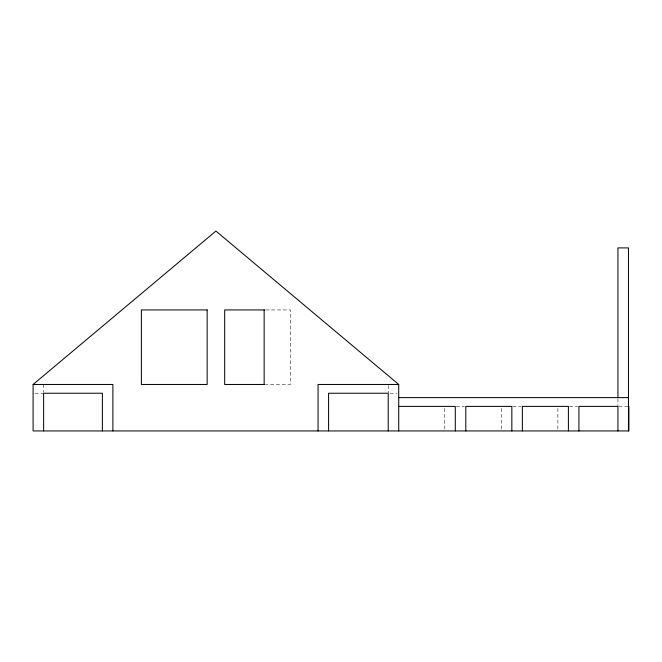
<?xml version="1.0" encoding="UTF-8"?>
<svg xmlns="http://www.w3.org/2000/svg" width="662" height="662" viewBox="0 0 662 662"><rect width="100%" height="100%" fill="white"/><g stroke="black" fill="none" stroke-linecap="round" stroke-linejoin="round"><path stroke-width="0.5" stroke-dasharray="3.31 2.48" d="M265.785 309.932L290.444 309.932L290.444 384.465L265.785 384.465M35.012 393.236L43.626 393.236M390.125 393.236L396.819 393.236M456.308 406.385L464.492 406.385M512.868 406.385L521.052 406.385M569.428 406.385L577.686 406.385M618.896 406.385L628.461 406.385M617.936 398.59L617.936 405.698M557.876 408.429L557.876 429.911M501.324 408.429L501.324 429.911M444.765 408.429L444.765 429.911M388.213 385.441L388.213 392.723M43.626 384.465L43.626 392.26"/><path stroke-width="0.99" d="M628.9 406.385L628.9 430.937L33.1 430.937L33.1 384.465L215.92 231.063L398.731 384.465L398.731 430.937M264.759 309.932L224.683 309.932L224.683 384.465L264.759 384.465M33.1 384.465L112.888 384.465L112.888 430.937M398.731 384.465L318.066 384.465L318.066 430.937M398.731 397.614L628.461 397.614M398.731 406.385L455.291 406.385L455.291 430.937M628.461 430.937L628.461 247.894L617.936 247.894L617.936 397.614M617.936 430.937L617.936 406.385L578.919 406.385L578.919 430.937M568.401 430.937L568.401 406.385L522.368 406.385L522.368 430.937M511.842 430.937L511.842 406.385L465.808 406.385L465.808 430.937M388.213 430.937L388.213 393.236L328.592 393.236L328.592 430.937M264.146 309.932L264.146 384.465M102.37 430.937L102.37 393.236L43.626 393.236L43.626 430.937M207.148 309.932L141.387 309.932L141.387 384.465L207.148 384.465L207.148 309.932"/></g></svg>
